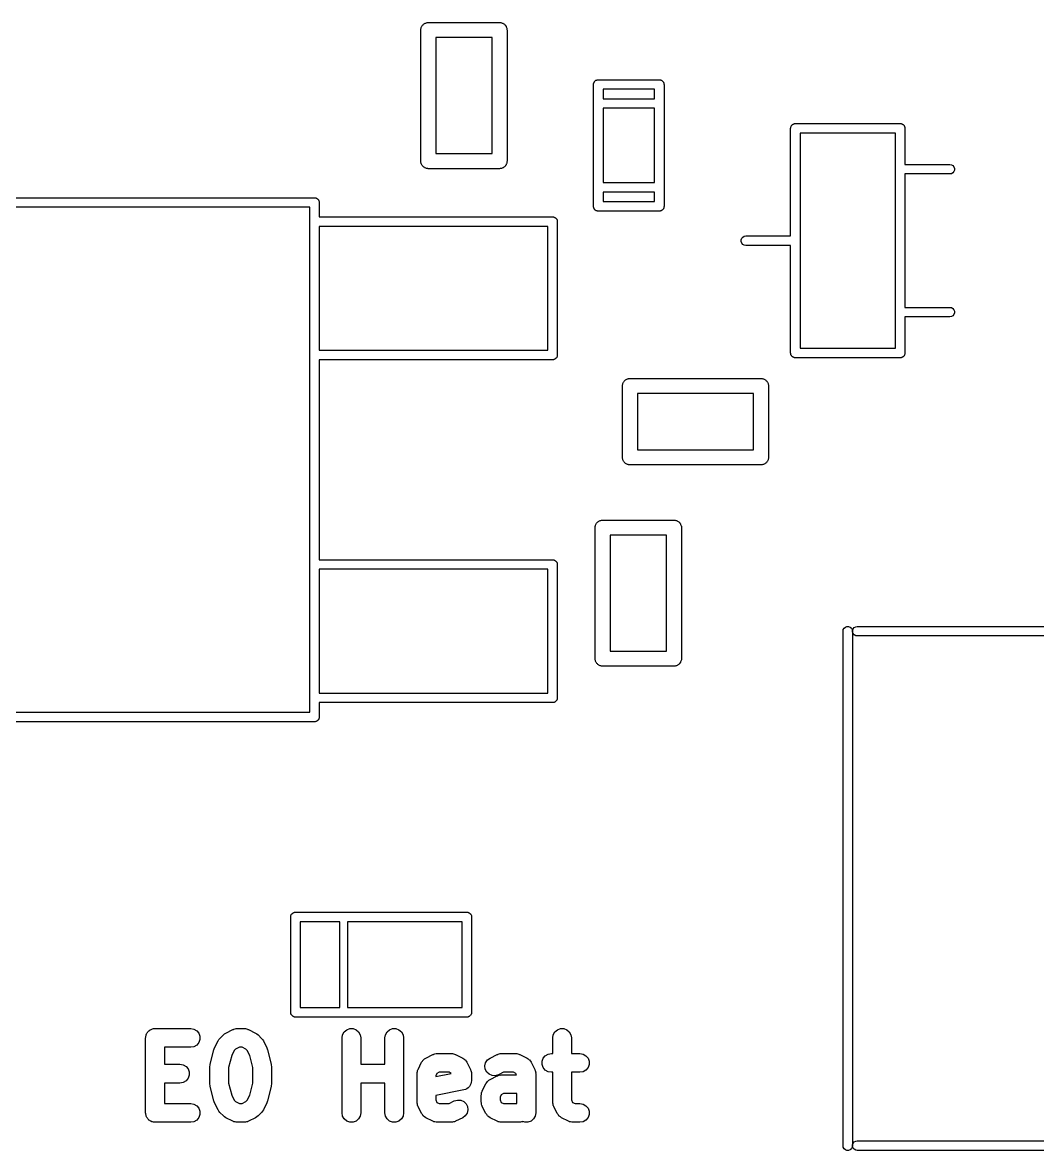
# Model space of a CAD drawing. Extents: x 10 to 287, y -200 to -10.
# Drawn here: x 94.02 to 107.56, y -140.65 to -125.62 of the extents above; entities that cross this region are included whole.
import ezdxf

# ---------------------------------------------------------------- set-up
doc = ezdxf.new("R2010")
doc.units = 0
doc.header["$MEASUREMENT"] = 0
doc.layers.add('BLACK', color=7, linetype='CONTINUOUS')

msp = doc.modelspace()

# ---------------------------------------------------------------- linework, layer by layer
at = {"layer": 'Black'}
for p, q in [((99.3347, -125.716), (99.3362, -125.708)), ((99.3362, -125.699), (99.3392, -125.691)), ((99.3362, -125.708), (99.3362, -125.699)), ((99.3392, -125.691), (99.3407, -125.682)), ((99.3407, -125.682), (99.3451, -125.674)), ((99.3451, -125.674), (99.3481, -125.666)), ((99.3481, -125.666), (99.3538, -125.659)), ((99.3538, -125.659), (99.3582, -125.652)), ((99.3582, -125.652), (99.3649, -125.646)), ((99.3649, -125.646), (99.3705, -125.639)), ((99.3705, -125.639), (99.3781, -125.635)), ((99.3781, -125.635), (99.3849, -125.629)), ((99.3849, -125.629), (99.3931, -125.626)), ((99.3931, -125.626), (99.4007, -125.622)), ((99.4007, -125.622), (99.4093, -125.62)), ((99.4093, -125.62), (99.4176, -125.617)), ((99.4176, -125.617), (99.4264, -125.617)), ((99.4264, -125.617), (99.435, -125.616)), ((99.435, -125.616), (100.385, -125.616)), ((100.385, -125.616), (100.394, -125.617)), ((100.394, -125.617), (100.402, -125.617)), ((100.402, -125.617), (100.411, -125.62)), ((100.411, -125.62), (100.419, -125.622)), ((100.419, -125.622), (100.427, -125.626)), ((100.427, -125.626), (100.435, -125.629)), ((100.435, -125.629), (100.442, -125.635)), ((100.442, -125.635), (100.449, -125.639)), ((100.449, -125.639), (100.455, -125.646)), ((100.455, -125.646), (100.462, -125.652)), ((100.462, -125.652), (100.466, -125.659)), ((100.466, -125.659), (100.472, -125.666)), ((100.472, -125.666), (100.475, -125.674)), ((100.475, -125.674), (100.479, -125.682)), ((100.479, -125.682), (100.481, -125.691)), ((100.481, -125.691), (100.484, -125.699)), ((100.484, -125.699), (100.484, -125.708)), ((100.484, -125.708), (100.485, -125.716)), ((99.3347, -127.464), (99.3347, -125.716)), ((99.5353, -125.817), (99.5353, -127.363)), ((100.285, -125.817), (99.5353, -125.817)), ((100.285, -127.363), (100.285, -125.817)), ((100.485, -125.716), (100.485, -127.464)), ((101.638, -126.441), (101.639, -126.436)), ((101.638, -128.067), (101.638, -126.441)), ((101.639, -126.43), (101.641, -126.425)), ((101.639, -126.436), (101.639, -126.43)), ((101.641, -126.425), (101.642, -126.419)), ((101.642, -126.419), (101.645, -126.415)), ((101.645, -126.415), (101.647, -126.409)), ((101.647, -126.409), (101.65, -126.405)), ((101.65, -126.405), (101.653, -126.4)), ((101.653, -126.4), (101.657, -126.397)), ((101.657, -126.397), (101.661, -126.393)), ((101.661, -126.393), (101.666, -126.39)), ((101.666, -126.39), (101.67, -126.386)), ((101.67, -126.386), (101.675, -126.384)), ((101.675, -126.384), (101.68, -126.382)), ((101.68, -126.382), (101.685, -126.381)), ((101.685, -126.381), (101.691, -126.379)), ((101.691, -126.379), (101.696, -126.379)), ((101.696, -126.379), (101.702, -126.378)), ((101.702, -126.378), (102.514, -126.378)), ((102.514, -126.378), (102.52, -126.379)), ((102.52, -126.379), (102.525, -126.379)), ((102.525, -126.379), (102.531, -126.381)), ((102.531, -126.381), (102.536, -126.382)), ((102.536, -126.382), (102.541, -126.384)), ((102.541, -126.384), (102.546, -126.386)), ((102.546, -126.386), (102.55, -126.39)), ((102.55, -126.39), (102.555, -126.393)), ((102.555, -126.393), (102.559, -126.397)), ((102.559, -126.397), (102.563, -126.4)), ((102.563, -126.4), (102.566, -126.405)), ((102.566, -126.405), (102.569, -126.409)), ((102.569, -126.409), (102.571, -126.415)), ((102.571, -126.415), (102.574, -126.419)), ((102.574, -126.419), (102.575, -126.425)), ((102.575, -126.425), (102.577, -126.43)), ((102.577, -126.43), (102.577, -126.436)), ((102.577, -126.436), (102.578, -126.441)), ((102.578, -126.441), (102.578, -128.067)), ((101.765, -126.505), (101.765, -126.632)), ((102.451, -126.505), (101.765, -126.505)), ((102.451, -126.632), (102.451, -126.505)), ((101.765, -126.632), (102.451, -126.632)), ((101.765, -126.759), (101.765, -127.749)), ((102.451, -126.759), (101.765, -126.759)), ((102.451, -127.749), (102.451, -126.759)), ((104.267, -127.025), (104.268, -127.02)), ((104.267, -128.46), (104.267, -127.025)), ((104.268, -127.014), (104.27, -127.009)), ((104.268, -127.02), (104.268, -127.014)), ((104.27, -127.009), (104.271, -127.004)), ((104.271, -127.004), (104.274, -126.999)), ((104.274, -126.999), (104.276, -126.994)), ((104.276, -126.994), (104.279, -126.989)), ((104.279, -126.989), (104.282, -126.985)), ((104.282, -126.985), (104.286, -126.981)), ((104.286, -126.981), (104.29, -126.977)), ((104.29, -126.977), (104.294, -126.974)), ((104.294, -126.974), (104.299, -126.97)), ((104.299, -126.97), (104.304, -126.969)), ((104.304, -126.969), (104.309, -126.966)), ((104.309, -126.966), (104.314, -126.965)), ((104.314, -126.965), (104.319, -126.963)), ((104.319, -126.963), (104.325, -126.963)), ((104.325, -126.963), (104.331, -126.962)), ((104.331, -126.962), (105.727, -126.962)), ((105.727, -126.962), (105.733, -126.963)), ((105.733, -126.963), (105.739, -126.963)), ((105.739, -126.963), (105.744, -126.965)), ((105.744, -126.965), (105.749, -126.966)), ((105.749, -126.966), (105.754, -126.969)), ((105.754, -126.969), (105.759, -126.97)), ((105.759, -126.97), (105.764, -126.974)), ((105.764, -126.974), (105.768, -126.977)), ((105.768, -126.977), (105.772, -126.981)), ((105.772, -126.981), (105.776, -126.985)), ((105.776, -126.985), (105.779, -126.989)), ((105.779, -126.989), (105.782, -126.994)), ((105.782, -126.994), (105.784, -126.999)), ((105.784, -126.999), (105.787, -127.004)), ((105.787, -127.004), (105.788, -127.009)), ((105.788, -127.009), (105.79, -127.014)), ((105.79, -127.014), (105.79, -127.02)), ((105.79, -127.02), (105.791, -127.025)), ((105.791, -127.025), (105.791, -127.508)), ((104.394, -127.089), (104.394, -129.959)), ((105.664, -127.089), (104.394, -127.089)), ((105.664, -129.959), (105.664, -127.089)), ((99.5353, -127.363), (100.285, -127.363)), ((99.3362, -127.472), (99.3347, -127.464)), ((99.3362, -127.481), (99.3362, -127.472)), ((99.3392, -127.489), (99.3362, -127.481)), ((99.3407, -127.498), (99.3392, -127.489)), ((99.3451, -127.506), (99.3407, -127.498)), ((99.3481, -127.514), (99.3451, -127.506)), ((100.475, -127.506), (100.472, -127.514)), ((100.479, -127.498), (100.475, -127.506)), ((100.481, -127.489), (100.479, -127.498)), ((100.484, -127.481), (100.481, -127.489)), ((100.485, -127.464), (100.484, -127.472)), ((100.484, -127.472), (100.484, -127.481)), ((105.791, -127.508), (106.388, -127.508)), ((106.388, -127.508), (106.41, -127.512)), ((106.41, -127.512), (106.429, -127.523)), ((99.3538, -127.521), (99.3481, -127.514)), ((99.3582, -127.528), (99.3538, -127.521)), ((99.3649, -127.534), (99.3582, -127.528)), ((99.3705, -127.541), (99.3649, -127.534)), ((99.3781, -127.545), (99.3705, -127.541)), ((99.3849, -127.551), (99.3781, -127.545)), ((99.3931, -127.554), (99.3849, -127.551)), ((99.4007, -127.558), (99.3931, -127.554)), ((99.4093, -127.56), (99.4007, -127.558)), ((99.4176, -127.563), (99.4093, -127.56)), ((99.4264, -127.563), (99.4176, -127.563)), ((99.435, -127.564), (99.4264, -127.563)), ((100.385, -127.564), (99.435, -127.564)), ((100.394, -127.563), (100.385, -127.564)), ((100.402, -127.563), (100.394, -127.563)), ((100.411, -127.56), (100.402, -127.563)), ((100.419, -127.558), (100.411, -127.56)), ((100.427, -127.554), (100.419, -127.558)), ((100.435, -127.551), (100.427, -127.554)), ((100.442, -127.545), (100.435, -127.551)), ((100.449, -127.541), (100.442, -127.545)), ((100.455, -127.534), (100.449, -127.541)), ((100.462, -127.528), (100.455, -127.534)), ((100.466, -127.521), (100.462, -127.528)), ((100.472, -127.514), (100.466, -127.521)), ((106.388, -127.635), (105.791, -127.635)), ((105.791, -127.635), (105.791, -129.413)), ((106.41, -127.631), (106.388, -127.635)), ((106.429, -127.62), (106.41, -127.631)), ((106.429, -127.523), (106.443, -127.54)), ((106.443, -127.603), (106.429, -127.62)), ((106.443, -127.54), (106.45, -127.56)), ((106.45, -127.583), (106.443, -127.603)), ((106.45, -127.56), (106.45, -127.583)), ((101.765, -127.749), (102.451, -127.749)), ((91.821, -127.953), (97.917, -127.953)), ((97.917, -127.953), (97.9225, -127.953)), ((97.9225, -127.953), (97.928, -127.953)), ((97.928, -127.953), (97.9332, -127.955)), ((97.9332, -127.955), (97.9387, -127.956)), ((97.9387, -127.956), (97.9435, -127.959)), ((97.9435, -127.959), (97.9487, -127.961)), ((97.9487, -127.961), (97.953, -127.965)), ((101.765, -127.876), (101.765, -128.003)), ((102.451, -127.876), (101.765, -127.876)), ((102.451, -128.003), (102.451, -127.876)), ((97.8535, -128.079), (91.821, -128.079)), ((97.8535, -134.81), (97.8535, -128.079)), ((97.953, -127.965), (97.9578, -127.967)), ((97.9578, -127.967), (97.9614, -127.972)), ((97.9614, -127.972), (97.9656, -127.975)), ((97.9656, -127.975), (97.9684, -127.98)), ((97.9684, -127.98), (97.972, -127.984)), ((97.972, -127.984), (97.9739, -127.989)), ((97.9739, -127.989), (97.9767, -127.994)), ((97.9767, -127.994), (97.9776, -128)), ((97.9776, -128), (97.9795, -128.005)), ((97.9795, -128.005), (97.9795, -128.011)), ((97.9795, -128.011), (97.9805, -128.016)), ((97.9805, -128.016), (97.9805, -128.207)), ((101.639, -128.072), (101.638, -128.067)), ((101.639, -128.078), (101.639, -128.072)), ((101.641, -128.083), (101.639, -128.078)), ((101.642, -128.089), (101.641, -128.083)), ((101.645, -128.093), (101.642, -128.089)), ((101.647, -128.099), (101.645, -128.093)), ((101.65, -128.103), (101.647, -128.099)), ((101.653, -128.108), (101.65, -128.103)), ((101.657, -128.111), (101.653, -128.108)), ((101.661, -128.115), (101.657, -128.111)), ((101.666, -128.118), (101.661, -128.115)), ((101.765, -128.003), (102.451, -128.003)), ((102.555, -128.115), (102.55, -128.118)), ((102.559, -128.111), (102.555, -128.115)), ((102.563, -128.108), (102.559, -128.111)), ((102.566, -128.103), (102.563, -128.108)), ((102.569, -128.099), (102.566, -128.103)), ((102.571, -128.093), (102.569, -128.099)), ((102.574, -128.089), (102.571, -128.093)), ((102.575, -128.083), (102.574, -128.089)), ((102.577, -128.078), (102.575, -128.083)), ((102.578, -128.067), (102.577, -128.072)), ((102.577, -128.072), (102.577, -128.078)), ((97.9805, -128.207), (101.092, -128.207)), ((101.092, -128.207), (101.097, -128.207)), ((101.097, -128.207), (101.103, -128.207)), ((101.103, -128.207), (101.108, -128.209)), ((101.108, -128.209), (101.114, -128.21)), ((101.114, -128.21), (101.119, -128.213)), ((101.119, -128.213), (101.124, -128.215)), ((101.124, -128.215), (101.128, -128.219)), ((101.128, -128.219), (101.133, -128.221)), ((101.133, -128.221), (101.136, -128.226)), ((101.136, -128.226), (101.141, -128.229)), ((101.141, -128.229), (101.143, -128.234)), ((101.143, -128.234), (101.147, -128.238)), ((101.147, -128.238), (101.149, -128.243)), ((101.149, -128.243), (101.152, -128.248)), ((101.152, -128.248), (101.153, -128.254)), ((101.153, -128.254), (101.155, -128.259)), ((101.155, -128.259), (101.155, -128.265)), ((101.155, -128.265), (101.155, -128.27)), ((101.67, -128.122), (101.666, -128.118)), ((101.675, -128.124), (101.67, -128.122)), ((101.68, -128.126), (101.675, -128.124)), ((101.685, -128.127), (101.68, -128.126)), ((101.691, -128.129), (101.685, -128.127)), ((101.696, -128.129), (101.691, -128.129)), ((101.702, -128.13), (101.696, -128.129)), ((102.514, -128.13), (101.702, -128.13)), ((102.52, -128.129), (102.514, -128.13)), ((102.525, -128.129), (102.52, -128.129)), ((102.531, -128.127), (102.525, -128.129)), ((102.536, -128.126), (102.531, -128.127)), ((102.541, -128.124), (102.536, -128.126)), ((102.546, -128.122), (102.541, -128.124)), ((102.55, -128.118), (102.546, -128.122)), ((97.9805, -128.333), (97.9805, -129.984)), ((101.028, -128.333), (97.9805, -128.333)), ((101.028, -129.984), (101.028, -128.333)), ((101.155, -128.27), (101.155, -130.048)), ((103.608, -128.513), (103.615, -128.492)), ((103.608, -128.535), (103.608, -128.513)), ((103.615, -128.556), (103.608, -128.535)), ((103.615, -128.492), (103.629, -128.475)), ((103.629, -128.573), (103.615, -128.556)), ((103.629, -128.475), (103.648, -128.464)), ((103.648, -128.464), (103.67, -128.46)), ((103.67, -128.46), (104.267, -128.46)), ((103.648, -128.584), (103.629, -128.573)), ((103.67, -128.588), (103.648, -128.584)), ((104.267, -128.588), (103.67, -128.588)), ((104.267, -130.023), (104.267, -128.588)), ((105.791, -129.413), (106.388, -129.413)), ((106.388, -129.413), (106.41, -129.417)), ((106.41, -129.417), (106.429, -129.428)), ((106.429, -129.428), (106.443, -129.445)), ((106.443, -129.445), (106.45, -129.465)), ((106.45, -129.465), (106.45, -129.488)), ((106.388, -129.54), (105.791, -129.54)), ((105.791, -129.54), (105.791, -130.023)), ((106.41, -129.536), (106.388, -129.54)), ((106.429, -129.525), (106.41, -129.536)), ((106.443, -129.508), (106.429, -129.525)), ((106.45, -129.488), (106.443, -129.508)), ((97.9805, -129.984), (101.028, -129.984)), ((101.152, -130.07), (101.149, -130.075)), ((101.153, -130.064), (101.152, -130.07)), ((101.155, -130.059), (101.153, -130.064)), ((101.155, -130.048), (101.155, -130.053)), ((101.155, -130.053), (101.155, -130.059)), ((104.268, -130.028), (104.267, -130.023)), ((104.268, -130.034), (104.268, -130.028)), ((104.27, -130.039), (104.268, -130.034)), ((104.271, -130.044), (104.27, -130.039)), ((104.274, -130.049), (104.271, -130.044)), ((104.276, -130.054), (104.274, -130.049)), ((104.279, -130.059), (104.276, -130.054)), ((104.282, -130.063), (104.279, -130.059)), ((104.286, -130.067), (104.282, -130.063)), ((104.29, -130.071), (104.286, -130.067)), ((104.394, -129.959), (105.664, -129.959)), ((105.772, -130.067), (105.768, -130.071)), ((105.776, -130.063), (105.772, -130.067)), ((105.779, -130.059), (105.776, -130.063)), ((105.782, -130.054), (105.779, -130.059)), ((105.784, -130.049), (105.782, -130.054)), ((105.787, -130.044), (105.784, -130.049)), ((105.788, -130.039), (105.787, -130.044)), ((105.79, -130.034), (105.788, -130.039)), ((105.791, -130.023), (105.79, -130.028)), ((105.79, -130.028), (105.79, -130.034)), ((101.092, -130.112), (97.9805, -130.112)), ((97.9805, -130.112), (97.9805, -132.779)), ((101.097, -130.111), (101.092, -130.112)), ((101.103, -130.111), (101.097, -130.111)), ((101.108, -130.109), (101.103, -130.111)), ((101.114, -130.108), (101.108, -130.109)), ((101.119, -130.105), (101.114, -130.108)), ((101.124, -130.103), (101.119, -130.105)), ((101.128, -130.099), (101.124, -130.103)), ((101.133, -130.097), (101.128, -130.099)), ((101.136, -130.092), (101.133, -130.097)), ((101.141, -130.089), (101.136, -130.092)), ((101.143, -130.084), (101.141, -130.089)), ((101.147, -130.08), (101.143, -130.084)), ((101.149, -130.075), (101.147, -130.08)), ((104.294, -130.074), (104.29, -130.071)), ((104.299, -130.078), (104.294, -130.074)), ((104.304, -130.079), (104.299, -130.078)), ((104.309, -130.082), (104.304, -130.079)), ((104.314, -130.083), (104.309, -130.082)), ((104.319, -130.085), (104.314, -130.083)), ((104.325, -130.085), (104.319, -130.085)), ((104.331, -130.086), (104.325, -130.085)), ((105.727, -130.086), (104.331, -130.086)), ((105.733, -130.085), (105.727, -130.086)), ((105.739, -130.085), (105.733, -130.085)), ((105.744, -130.083), (105.739, -130.085)), ((105.749, -130.082), (105.744, -130.083)), ((105.754, -130.079), (105.749, -130.082)), ((105.759, -130.078), (105.754, -130.079)), ((105.764, -130.074), (105.759, -130.078)), ((105.768, -130.071), (105.764, -130.074)), ((102.081, -130.372), (102.089, -130.368)), ((102.089, -130.368), (102.098, -130.366)), ((102.098, -130.366), (102.106, -130.363)), ((102.106, -130.363), (102.115, -130.363)), ((102.115, -130.363), (102.123, -130.362)), ((102.123, -130.362), (103.871, -130.362)), ((103.871, -130.362), (103.879, -130.363)), ((103.879, -130.363), (103.888, -130.363)), ((103.888, -130.363), (103.896, -130.366)), ((103.896, -130.366), (103.905, -130.368)), ((103.905, -130.368), (103.913, -130.372)), ((102.023, -130.462), (102.024, -130.453)), ((102.023, -131.412), (102.023, -130.462)), ((102.024, -130.445), (102.027, -130.436)), ((102.024, -130.453), (102.024, -130.445)), ((102.027, -130.436), (102.029, -130.428)), ((102.029, -130.428), (102.033, -130.42)), ((102.033, -130.42), (102.036, -130.412)), ((102.036, -130.412), (102.042, -130.405)), ((102.042, -130.405), (102.046, -130.398)), ((102.046, -130.398), (102.053, -130.392)), ((102.053, -130.392), (102.059, -130.385)), ((102.059, -130.385), (102.066, -130.381)), ((102.066, -130.381), (102.073, -130.375)), ((102.073, -130.375), (102.081, -130.372)), ((103.913, -130.372), (103.921, -130.375)), ((103.921, -130.375), (103.928, -130.381)), ((103.928, -130.381), (103.935, -130.385)), ((103.935, -130.385), (103.941, -130.392)), ((103.941, -130.392), (103.948, -130.398)), ((103.948, -130.398), (103.952, -130.405)), ((103.952, -130.405), (103.958, -130.412)), ((103.958, -130.412), (103.961, -130.42)), ((103.961, -130.42), (103.965, -130.428)), ((103.965, -130.428), (103.967, -130.436)), ((103.967, -130.436), (103.97, -130.445)), ((103.97, -130.445), (103.97, -130.453)), ((103.97, -130.453), (103.971, -130.462)), ((103.971, -130.462), (103.971, -131.412)), ((102.224, -130.562), (102.224, -131.312)), ((103.77, -130.562), (102.224, -130.562)), ((103.77, -131.312), (103.77, -130.562)), ((102.024, -131.421), (102.023, -131.412)), ((102.024, -131.429), (102.024, -131.421)), ((102.224, -131.312), (103.77, -131.312)), ((103.971, -131.412), (103.97, -131.421)), ((103.97, -131.421), (103.97, -131.429)), ((102.027, -131.438), (102.024, -131.429)), ((102.029, -131.446), (102.027, -131.438)), ((102.033, -131.454), (102.029, -131.446)), ((102.036, -131.462), (102.033, -131.454)), ((102.042, -131.469), (102.036, -131.462)), ((102.046, -131.476), (102.042, -131.469)), ((102.053, -131.482), (102.046, -131.476)), ((102.059, -131.489), (102.053, -131.482)), ((102.066, -131.493), (102.059, -131.489)), ((102.073, -131.499), (102.066, -131.493)), ((102.081, -131.502), (102.073, -131.499)), ((102.089, -131.506), (102.081, -131.502)), ((102.098, -131.508), (102.089, -131.506)), ((102.106, -131.511), (102.098, -131.508)), ((102.115, -131.511), (102.106, -131.511)), ((102.123, -131.512), (102.115, -131.511)), ((103.871, -131.512), (102.123, -131.512)), ((103.879, -131.511), (103.871, -131.512)), ((103.888, -131.511), (103.879, -131.511)), ((103.896, -131.508), (103.888, -131.511)), ((103.905, -131.506), (103.896, -131.508)), ((103.913, -131.502), (103.905, -131.506)), ((103.921, -131.499), (103.913, -131.502)), ((103.928, -131.493), (103.921, -131.499)), ((103.935, -131.489), (103.928, -131.493)), ((103.941, -131.482), (103.935, -131.489)), ((103.948, -131.476), (103.941, -131.482)), ((103.952, -131.469), (103.948, -131.476)), ((103.958, -131.462), (103.952, -131.469)), ((103.961, -131.454), (103.958, -131.462)), ((103.965, -131.446), (103.961, -131.454)), ((103.967, -131.438), (103.965, -131.446)), ((103.97, -131.429), (103.967, -131.438)), ((101.661, -132.332), (101.664, -132.324)), ((101.664, -132.324), (101.666, -132.315)), ((101.666, -132.315), (101.67, -132.307)), ((101.67, -132.307), (101.673, -132.299)), ((101.673, -132.299), (101.679, -132.292)), ((101.679, -132.292), (101.683, -132.285)), ((101.683, -132.285), (101.69, -132.279)), ((101.69, -132.279), (101.696, -132.272)), ((101.696, -132.272), (101.703, -132.268)), ((101.703, -132.268), (101.71, -132.262)), ((101.71, -132.262), (101.718, -132.259)), ((101.718, -132.259), (101.726, -132.255)), ((101.726, -132.255), (101.734, -132.253)), ((101.734, -132.253), (101.743, -132.25)), ((101.743, -132.25), (101.751, -132.25)), ((101.751, -132.25), (101.76, -132.249)), ((101.76, -132.249), (102.71, -132.249)), ((102.71, -132.249), (102.719, -132.25)), ((102.719, -132.25), (102.727, -132.25)), ((102.727, -132.25), (102.736, -132.253)), ((102.736, -132.253), (102.744, -132.255)), ((102.744, -132.255), (102.752, -132.259)), ((102.752, -132.259), (102.76, -132.262)), ((102.76, -132.262), (102.767, -132.268)), ((102.767, -132.268), (102.774, -132.272)), ((102.774, -132.272), (102.78, -132.279)), ((102.78, -132.279), (102.787, -132.285)), ((102.787, -132.285), (102.791, -132.292)), ((102.791, -132.292), (102.797, -132.299)), ((102.797, -132.299), (102.8, -132.307)), ((102.8, -132.307), (102.804, -132.315)), ((102.804, -132.315), (102.806, -132.324)), ((102.806, -132.324), (102.809, -132.332)), ((101.66, -132.349), (101.661, -132.341)), ((101.66, -134.097), (101.66, -132.349)), ((101.661, -132.341), (101.661, -132.332)), ((101.86, -132.45), (101.86, -133.996)), ((102.61, -132.45), (101.86, -132.45)), ((102.61, -133.996), (102.61, -132.45)), ((102.809, -132.332), (102.809, -132.341)), ((102.809, -132.341), (102.81, -132.349)), ((102.81, -132.349), (102.81, -134.097)), ((97.9805, -132.779), (101.092, -132.779)), ((97.9805, -132.905), (97.9805, -134.556)), ((101.028, -132.905), (97.9805, -132.905)), ((101.028, -134.556), (101.028, -132.905)), ((101.092, -132.779), (101.097, -132.779)), ((101.097, -132.779), (101.103, -132.779)), ((101.103, -132.779), (101.108, -132.781)), ((101.108, -132.781), (101.114, -132.782)), ((101.114, -132.782), (101.119, -132.785)), ((101.119, -132.785), (101.124, -132.787)), ((101.124, -132.787), (101.128, -132.791)), ((101.128, -132.791), (101.133, -132.793)), ((101.133, -132.793), (101.136, -132.798)), ((101.136, -132.798), (101.141, -132.801)), ((101.141, -132.801), (101.143, -132.806)), ((101.143, -132.806), (101.147, -132.81)), ((101.147, -132.81), (101.149, -132.815)), ((101.149, -132.815), (101.152, -132.82)), ((101.152, -132.82), (101.153, -132.826)), ((101.153, -132.826), (101.155, -132.831)), ((101.155, -132.831), (101.155, -132.837)), ((101.155, -132.837), (101.155, -132.842)), ((101.155, -132.842), (101.155, -134.62)), ((104.98, -133.69), (104.997, -133.676)), ((104.997, -133.676), (105.018, -133.668)), ((105.018, -133.668), (105.04, -133.668)), ((105.04, -133.668), (105.061, -133.676)), ((105.061, -133.676), (105.078, -133.69)), ((105.115, -133.682), (105.134, -133.671)), ((105.134, -133.671), (105.156, -133.667)), ((105.156, -133.667), (106.934, -133.667)), ((106.934, -133.667), (113.03, -133.667)), ((104.965, -133.731), (104.969, -133.709)), ((104.965, -140.589), (104.965, -133.731)), ((104.969, -133.709), (104.98, -133.69)), ((105.078, -133.69), (105.089, -133.709)), ((105.089, -133.709), (105.093, -133.731)), ((105.093, -133.72), (105.101, -133.699)), ((105.093, -133.742), (105.093, -133.72)), ((105.093, -133.731), (105.093, -140.589)), ((105.101, -133.763), (105.093, -133.742)), ((105.101, -133.699), (105.115, -133.682)), ((105.115, -133.78), (105.101, -133.763)), ((105.134, -133.791), (105.115, -133.78)), ((105.156, -133.794), (105.134, -133.791)), ((106.934, -133.794), (105.156, -133.794)), ((112.966, -133.794), (106.934, -133.794)), ((101.661, -134.105), (101.66, -134.097)), ((101.661, -134.114), (101.661, -134.105)), ((101.664, -134.122), (101.661, -134.114)), ((101.666, -134.131), (101.664, -134.122)), ((101.86, -133.996), (102.61, -133.996)), ((102.806, -134.122), (102.804, -134.131)), ((102.809, -134.114), (102.806, -134.122)), ((102.81, -134.097), (102.809, -134.105)), ((102.809, -134.105), (102.809, -134.114)), ((101.67, -134.139), (101.666, -134.131)), ((101.673, -134.147), (101.67, -134.139)), ((101.679, -134.154), (101.673, -134.147)), ((101.683, -134.161), (101.679, -134.154)), ((101.69, -134.167), (101.683, -134.161)), ((101.696, -134.174), (101.69, -134.167)), ((101.703, -134.178), (101.696, -134.174)), ((101.71, -134.184), (101.703, -134.178)), ((101.718, -134.187), (101.71, -134.184)), ((101.726, -134.191), (101.718, -134.187)), ((101.734, -134.193), (101.726, -134.191)), ((101.743, -134.196), (101.734, -134.193)), ((101.751, -134.196), (101.743, -134.196)), ((101.76, -134.197), (101.751, -134.196)), ((102.71, -134.197), (101.76, -134.197)), ((102.719, -134.196), (102.71, -134.197)), ((102.727, -134.196), (102.719, -134.196)), ((102.736, -134.193), (102.727, -134.196)), ((102.744, -134.191), (102.736, -134.193)), ((102.752, -134.187), (102.744, -134.191)), ((102.76, -134.184), (102.752, -134.187)), ((102.767, -134.178), (102.76, -134.184)), ((102.774, -134.174), (102.767, -134.178)), ((102.78, -134.167), (102.774, -134.174)), ((102.787, -134.161), (102.78, -134.167)), ((102.791, -134.154), (102.787, -134.161)), ((102.797, -134.147), (102.791, -134.154)), ((102.8, -134.139), (102.797, -134.147)), ((102.804, -134.131), (102.8, -134.139)), ((97.9805, -134.556), (101.028, -134.556)), ((101.092, -134.683), (97.9805, -134.683)), ((97.9805, -134.683), (97.9805, -134.874)), ((101.097, -134.683), (101.092, -134.683)), ((101.103, -134.683), (101.097, -134.683)), ((101.108, -134.681), (101.103, -134.683)), ((101.114, -134.68), (101.108, -134.681)), ((101.119, -134.677), (101.114, -134.68)), ((101.124, -134.675), (101.119, -134.677)), ((101.128, -134.671), (101.124, -134.675)), ((101.133, -134.669), (101.128, -134.671)), ((101.136, -134.664), (101.133, -134.669)), ((101.141, -134.661), (101.136, -134.664)), ((101.143, -134.656), (101.141, -134.661)), ((101.147, -134.652), (101.143, -134.656)), ((101.149, -134.647), (101.147, -134.652)), ((101.152, -134.642), (101.149, -134.647)), ((101.153, -134.636), (101.152, -134.642)), ((101.155, -134.631), (101.153, -134.636)), ((101.155, -134.62), (101.155, -134.625)), ((101.155, -134.625), (101.155, -134.631)), ((90.043, -134.81), (97.8535, -134.81)), ((97.9805, -134.874), (97.9795, -134.879)), ((97.9795, -134.879), (97.9795, -134.885)), ((97.917, -134.938), (90.043, -134.938)), ((97.9225, -134.937), (97.917, -134.938)), ((97.928, -134.937), (97.9225, -134.937)), ((97.9332, -134.935), (97.928, -134.937)), ((97.9387, -134.934), (97.9332, -134.935)), ((97.9435, -134.931), (97.9387, -134.934)), ((97.9487, -134.929), (97.9435, -134.931)), ((97.953, -134.925), (97.9487, -134.929)), ((97.9578, -134.923), (97.953, -134.925)), ((97.9614, -134.918), (97.9578, -134.923)), ((97.9656, -134.915), (97.9614, -134.918)), ((97.9684, -134.91), (97.9656, -134.915)), ((97.972, -134.906), (97.9684, -134.91)), ((97.9739, -134.901), (97.972, -134.906)), ((97.9767, -134.896), (97.9739, -134.901)), ((97.9776, -134.89), (97.9767, -134.896)), ((97.9795, -134.885), (97.9776, -134.89)), ((97.5995, -137.541), (97.6005, -137.536)), ((97.5995, -138.811), (97.5995, -137.541)), ((97.6005, -137.53), (97.6024, -137.525)), ((97.6005, -137.536), (97.6005, -137.53)), ((97.6024, -137.525), (97.6033, -137.519)), ((97.6033, -137.519), (97.6061, -137.514)), ((97.6061, -137.514), (97.608, -137.509)), ((97.608, -137.509), (97.6116, -137.505)), ((97.6116, -137.505), (97.6144, -137.5)), ((97.6144, -137.5), (97.6186, -137.497)), ((97.6186, -137.497), (97.6222, -137.492)), ((97.6222, -137.492), (97.627, -137.49)), ((97.627, -137.49), (97.6312, -137.486)), ((97.6312, -137.486), (97.6365, -137.484)), ((97.6365, -137.484), (97.6413, -137.481)), ((97.6413, -137.481), (97.6468, -137.48)), ((97.6468, -137.48), (97.652, -137.478)), ((97.652, -137.478), (97.6575, -137.478)), ((97.6575, -137.478), (97.663, -137.477)), ((97.663, -137.477), (99.949, -137.477)), ((99.949, -137.477), (99.9545, -137.478)), ((99.9545, -137.478), (99.96, -137.478)), ((99.96, -137.478), (99.9652, -137.48)), ((99.9652, -137.48), (99.9707, -137.481)), ((99.9707, -137.481), (99.9755, -137.484)), ((99.9755, -137.484), (99.9808, -137.486)), ((99.9808, -137.486), (99.985, -137.49)), ((99.985, -137.49), (99.9898, -137.492)), ((99.9898, -137.492), (99.9934, -137.497)), ((99.9934, -137.497), (99.9976, -137.5)), ((99.9976, -137.5), (100, -137.505)), ((100, -137.505), (100.004, -137.509)), ((100.004, -137.509), (100.006, -137.514)), ((100.006, -137.514), (100.009, -137.519)), ((100.009, -137.519), (100.01, -137.525)), ((100.01, -137.525), (100.012, -137.53)), ((100.012, -137.53), (100.012, -137.536)), ((100.012, -137.536), (100.012, -137.541)), ((100.012, -137.541), (100.012, -138.811)), ((97.7265, -137.605), (97.7265, -138.748)), ((98.2561, -137.605), (97.7265, -137.605)), ((98.2561, -138.748), (98.2561, -137.605)), ((98.3551, -137.605), (98.3551, -138.748)), ((99.8855, -137.605), (98.3551, -137.605)), ((99.8855, -138.748), (99.8855, -137.605)), ((97.7265, -138.748), (98.2561, -138.748)), ((98.3551, -138.748), (99.8855, -138.748)), ((97.6005, -138.816), (97.5995, -138.811)), ((97.6005, -138.822), (97.6005, -138.816)), ((97.6024, -138.827), (97.6005, -138.822)), ((97.6033, -138.833), (97.6024, -138.827)), ((97.6061, -138.838), (97.6033, -138.833)), ((97.608, -138.843), (97.6061, -138.838)), ((97.6116, -138.847), (97.608, -138.843)), ((97.6144, -138.852), (97.6116, -138.847)), ((97.6186, -138.855), (97.6144, -138.852)), ((97.6222, -138.86), (97.6186, -138.855)), ((97.627, -138.862), (97.6222, -138.86)), ((97.6312, -138.866), (97.627, -138.862)), ((97.6365, -138.868), (97.6312, -138.866)), ((97.6413, -138.871), (97.6365, -138.868)), ((97.6468, -138.872), (97.6413, -138.871)), ((97.652, -138.874), (97.6468, -138.872)), ((97.6575, -138.874), (97.652, -138.874)), ((97.663, -138.874), (97.6575, -138.874)), ((99.949, -138.874), (97.663, -138.874)), ((99.9545, -138.874), (99.949, -138.874)), ((99.96, -138.874), (99.9545, -138.874)), ((99.9652, -138.872), (99.96, -138.874)), ((99.9707, -138.871), (99.9652, -138.872)), ((99.9755, -138.868), (99.9707, -138.871)), ((99.9808, -138.866), (99.9755, -138.868)), ((99.985, -138.862), (99.9808, -138.866)), ((99.9898, -138.86), (99.985, -138.862)), ((99.9934, -138.855), (99.9898, -138.86)), ((99.9976, -138.852), (99.9934, -138.855)), ((100, -138.847), (99.9976, -138.852)), ((100.004, -138.843), (100, -138.847)), ((100.006, -138.838), (100.004, -138.843)), ((100.009, -138.833), (100.006, -138.838)), ((100.01, -138.827), (100.009, -138.833)), ((100.012, -138.822), (100.01, -138.827)), ((100.012, -138.811), (100.012, -138.816)), ((100.012, -138.816), (100.012, -138.822)), ((95.6781, -139.1), (95.6818, -139.09)), ((95.6818, -139.09), (95.6889, -139.082)), ((95.6889, -139.082), (95.6943, -139.072)), ((95.6943, -139.072), (95.7027, -139.065)), ((95.7027, -139.065), (95.7097, -139.057)), ((95.7097, -139.057), (95.7192, -139.051)), ((95.7192, -139.051), (95.7276, -139.044)), ((95.7276, -139.044), (95.7379, -139.04)), ((95.7379, -139.04), (95.7473, -139.035)), ((95.7473, -139.035), (95.7581, -139.033)), ((95.7581, -139.033), (95.7684, -139.029)), ((95.7684, -139.029), (95.7793, -139.029)), ((95.7793, -139.029), (95.7901, -139.027)), ((95.7901, -139.027), (96.2663, -139.027)), ((96.2663, -139.027), (96.309, -139.035)), ((96.309, -139.035), (96.3466, -139.057)), ((96.3466, -139.057), (96.3745, -139.09)), ((96.3745, -139.09), (96.3894, -139.131)), ((96.7181, -139.1), (96.7342, -139.088)), ((96.7342, -139.088), (96.8294, -139.041)), ((96.8294, -139.041), (96.8363, -139.039)), ((96.8363, -139.039), (96.8426, -139.035)), ((96.8426, -139.035), (96.857, -139.032)), ((96.857, -139.032), (96.871, -139.028)), ((96.871, -139.028), (96.8782, -139.029)), ((96.8782, -139.029), (96.8853, -139.027)), ((96.8853, -139.027), (96.9806, -139.027)), ((96.9806, -139.027), (96.9877, -139.029)), ((96.9877, -139.029), (96.9949, -139.028)), ((96.9949, -139.028), (97.0089, -139.032)), ((97.0089, -139.032), (97.0233, -139.035)), ((97.0233, -139.035), (97.0296, -139.039)), ((97.0296, -139.039), (97.0365, -139.041)), ((97.0365, -139.041), (97.1317, -139.088)), ((97.1317, -139.088), (97.1478, -139.1)), ((98.2917, -139.11), (98.3134, -139.072)), ((98.3134, -139.072), (98.3466, -139.044)), ((98.3466, -139.044), (98.3874, -139.029)), ((98.3874, -139.029), (98.4308, -139.029)), ((98.4308, -139.029), (98.4716, -139.044)), ((98.4716, -139.044), (98.5049, -139.072)), ((98.5049, -139.072), (98.5266, -139.11)), ((98.8631, -139.11), (98.8848, -139.072)), ((98.8848, -139.072), (98.9181, -139.044)), ((98.9181, -139.044), (98.9589, -139.029)), ((98.9589, -139.029), (99.0023, -139.029)), ((99.0023, -139.029), (99.0431, -139.044)), ((99.0431, -139.044), (99.0763, -139.072)), ((99.0763, -139.072), (99.098, -139.11)), ((101.101, -139.11), (101.123, -139.072)), ((101.123, -139.072), (101.156, -139.044)), ((101.156, -139.044), (101.197, -139.029)), ((101.197, -139.029), (101.24, -139.029)), ((101.24, -139.029), (101.281, -139.044)), ((101.281, -139.044), (101.314, -139.072)), ((101.314, -139.072), (101.336, -139.11)), ((95.6651, -139.152), (95.667, -139.142)), ((95.6651, -140.152), (95.6651, -139.152)), ((95.667, -139.131), (95.6707, -139.12)), ((95.667, -139.142), (95.667, -139.131)), ((95.6707, -139.12), (95.6726, -139.11)), ((95.6726, -139.11), (95.6781, -139.1)), ((96.3745, -139.215), (96.3466, -139.248)), ((96.3894, -139.174), (96.3745, -139.215)), ((96.3894, -139.131), (96.3894, -139.174)), ((96.5831, -139.287), (96.6307, -139.192)), ((96.6307, -139.192), (96.6426, -139.176)), ((96.6426, -139.176), (96.6541, -139.159)), ((96.6541, -139.159), (96.7017, -139.112)), ((96.7017, -139.112), (96.7181, -139.1)), ((97.1478, -139.1), (97.1642, -139.112)), ((97.1642, -139.112), (97.2118, -139.159)), ((97.2118, -139.159), (97.2233, -139.176)), ((97.2233, -139.176), (97.2352, -139.192)), ((97.2352, -139.192), (97.2829, -139.287)), ((98.2841, -139.152), (98.2917, -139.11)), ((98.2841, -140.152), (98.2841, -139.152)), ((98.5266, -139.11), (98.5341, -139.152)), ((98.5341, -139.152), (98.5341, -139.504)), ((98.8556, -139.152), (98.8631, -139.11)), ((98.8556, -139.504), (98.8556, -139.152)), ((99.098, -139.11), (99.1056, -139.152)), ((99.1056, -139.152), (99.1056, -140.152)), ((101.094, -139.152), (101.101, -139.11)), ((101.094, -139.361), (101.094, -139.152)), ((101.336, -139.11), (101.344, -139.152)), ((101.344, -139.152), (101.344, -139.361)), ((96.2663, -139.277), (95.9151, -139.277)), ((95.9151, -139.277), (95.9151, -139.504)), ((96.309, -139.27), (96.2663, -139.277)), ((96.3466, -139.248), (96.309, -139.27)), ((96.526, -139.503), (96.5736, -139.313)), ((96.5736, -139.313), (96.5792, -139.3)), ((96.5792, -139.3), (96.5831, -139.287)), ((96.8128, -139.386), (96.7722, -139.549)), ((96.8452, -139.322), (96.8128, -139.386)), ((96.8641, -139.303), (96.8452, -139.322)), ((96.9148, -139.277), (96.8641, -139.303)), ((96.9511, -139.277), (96.9148, -139.277)), ((97.0018, -139.303), (96.9511, -139.277)), ((97.0207, -139.322), (97.0018, -139.303)), ((97.0531, -139.386), (97.0207, -139.322)), ((97.0937, -139.549), (97.0531, -139.386)), ((97.2829, -139.287), (97.2867, -139.3)), ((97.2867, -139.3), (97.2923, -139.313)), ((97.2923, -139.313), (97.3399, -139.503)), ((99.4009, -139.422), (99.4961, -139.374)), ((99.4961, -139.374), (99.503, -139.372)), ((99.503, -139.372), (99.5092, -139.368)), ((99.5092, -139.368), (99.5237, -139.366)), ((99.5237, -139.366), (99.5377, -139.362)), ((99.5377, -139.362), (99.5449, -139.362)), ((99.5449, -139.362), (99.552, -139.361)), ((99.552, -139.361), (99.7425, -139.361)), ((99.7425, -139.361), (99.7496, -139.362)), ((99.7496, -139.362), (99.7568, -139.362)), ((99.7568, -139.362), (99.7708, -139.366)), ((99.7708, -139.366), (99.7852, -139.368)), ((99.7852, -139.368), (99.7915, -139.372)), ((99.7915, -139.372), (99.7984, -139.374)), ((99.7984, -139.374), (99.8936, -139.422)), ((100.258, -139.422), (100.353, -139.374)), ((100.353, -139.374), (100.36, -139.372)), ((100.36, -139.372), (100.366, -139.368)), ((100.366, -139.368), (100.381, -139.366)), ((100.381, -139.366), (100.395, -139.362)), ((100.395, -139.362), (100.402, -139.362)), ((100.402, -139.362), (100.409, -139.361)), ((100.409, -139.361), (100.6, -139.361)), ((100.6, -139.361), (100.607, -139.362)), ((100.607, -139.362), (100.614, -139.362)), ((100.614, -139.362), (100.628, -139.366)), ((100.628, -139.366), (100.642, -139.368)), ((100.642, -139.368), (100.649, -139.372)), ((100.649, -139.372), (100.656, -139.374)), ((100.656, -139.374), (100.751, -139.422)), ((100.968, -139.423), (100.995, -139.39)), ((100.995, -139.39), (101.033, -139.368)), ((101.033, -139.368), (101.076, -139.361)), ((101.076, -139.361), (101.094, -139.361)), ((101.344, -139.361), (101.457, -139.361)), ((101.457, -139.361), (101.5, -139.368)), ((101.5, -139.368), (101.537, -139.39)), ((101.537, -139.39), (101.565, -139.423)), ((95.9151, -139.504), (96.1234, -139.504)), ((96.1234, -139.504), (96.1662, -139.511)), ((96.1662, -139.511), (96.2038, -139.533)), ((96.2038, -139.533), (96.2317, -139.566)), ((96.5222, -139.533), (96.5249, -139.518)), ((96.5222, -139.771), (96.5222, -139.533)), ((96.5249, -139.518), (96.526, -139.503)), ((97.3399, -139.503), (97.341, -139.518)), ((97.341, -139.518), (97.3437, -139.533)), ((97.3437, -139.533), (97.3437, -139.771)), ((98.5341, -139.504), (98.8556, -139.504)), ((99.2973, -139.573), (99.345, -139.477)), ((99.345, -139.477), (99.3559, -139.463)), ((99.3559, -139.463), (99.366, -139.447)), ((99.366, -139.447), (99.3688, -139.445)), ((99.3688, -139.445), (99.3708, -139.443)), ((99.3708, -139.443), (99.3861, -139.432)), ((99.3861, -139.432), (99.4009, -139.422)), ((99.8936, -139.422), (99.9084, -139.432)), ((99.9084, -139.432), (99.9237, -139.443)), ((99.9237, -139.443), (99.9257, -139.445)), ((99.9257, -139.445), (99.9285, -139.447)), ((99.9285, -139.447), (99.9386, -139.463)), ((99.9386, -139.463), (99.9495, -139.477)), ((99.9495, -139.477), (99.9971, -139.573)), ((100.189, -139.526), (100.199, -139.484)), ((100.194, -139.569), (100.189, -139.526)), ((100.199, -139.484), (100.223, -139.447)), ((100.223, -139.447), (100.258, -139.422)), ((100.751, -139.422), (100.765, -139.432)), ((100.765, -139.432), (100.781, -139.443)), ((100.781, -139.443), (100.783, -139.445)), ((100.783, -139.445), (100.786, -139.447)), ((100.786, -139.447), (100.796, -139.463)), ((100.796, -139.463), (100.807, -139.477)), ((100.807, -139.477), (100.854, -139.573)), ((100.953, -139.464), (100.968, -139.423)), ((100.953, -139.507), (100.953, -139.464)), ((100.968, -139.548), (100.953, -139.507)), ((101.565, -139.423), (101.58, -139.464)), ((101.58, -139.507), (101.565, -139.548)), ((101.58, -139.464), (101.58, -139.507)), ((96.2317, -139.691), (96.2038, -139.724)), ((96.2317, -139.566), (96.2465, -139.607)), ((96.2465, -139.65), (96.2317, -139.691)), ((96.2465, -139.607), (96.2465, -139.65)), ((96.7722, -139.549), (96.7722, -139.756)), ((97.0937, -139.756), (97.0937, -139.549)), ((99.2841, -139.629), (99.2854, -139.621)), ((99.2841, -140.01), (99.2841, -139.629)), ((99.285, -139.614), (99.2891, -139.6)), ((99.2854, -139.621), (99.285, -139.614)), ((99.2891, -139.6), (99.2917, -139.586)), ((99.2917, -139.586), (99.2953, -139.58)), ((99.2953, -139.58), (99.2973, -139.573)), ((99.5341, -139.667), (99.7417, -139.625)), ((99.5499, -139.627), (99.5341, -139.658)), ((99.5341, -139.658), (99.5341, -139.667)), ((99.5815, -139.611), (99.5499, -139.627)), ((99.713, -139.611), (99.5815, -139.611)), ((99.7417, -139.625), (99.713, -139.611)), ((99.9971, -139.573), (99.9992, -139.58)), ((99.9992, -139.58), (100.003, -139.586)), ((100.003, -139.586), (100.005, -139.6)), ((100.005, -139.6), (100.01, -139.614)), ((100.01, -139.614), (100.009, -139.621)), ((100.009, -139.621), (100.01, -139.629)), ((100.01, -139.629), (100.01, -139.724)), ((100.214, -139.608), (100.194, -139.569)), ((100.245, -139.638), (100.214, -139.608)), ((100.285, -139.655), (100.245, -139.638)), ((100.258, -139.707), (100.353, -139.66)), ((100.328, -139.658), (100.285, -139.655)), ((100.37, -139.645), (100.328, -139.658)), ((100.353, -139.66), (100.36, -139.658)), ((100.36, -139.658), (100.366, -139.654)), ((100.366, -139.654), (100.381, -139.651)), ((100.439, -139.611), (100.37, -139.645)), ((100.381, -139.651), (100.395, -139.647)), ((100.395, -139.647), (100.402, -139.648)), ((100.402, -139.648), (100.409, -139.646)), ((100.409, -139.646), (100.612, -139.646)), ((100.57, -139.611), (100.439, -139.611)), ((100.602, -139.627), (100.57, -139.611)), ((100.612, -139.646), (100.602, -139.627)), ((100.854, -139.573), (100.856, -139.58)), ((100.856, -139.58), (100.86, -139.586)), ((100.86, -139.586), (100.862, -139.6)), ((100.862, -139.6), (100.867, -139.614)), ((100.867, -139.614), (100.866, -139.621)), ((100.866, -139.621), (100.867, -139.629)), ((100.867, -139.629), (100.867, -140.152)), ((100.995, -139.581), (100.968, -139.548)), ((101.033, -139.603), (100.995, -139.581)), ((101.076, -139.611), (101.033, -139.603)), ((101.094, -139.611), (101.076, -139.611)), ((101.094, -140.01), (101.094, -139.611)), ((101.457, -139.611), (101.344, -139.611)), ((101.344, -139.611), (101.344, -139.98)), ((101.5, -139.603), (101.457, -139.611)), ((101.537, -139.581), (101.5, -139.603)), ((101.565, -139.548), (101.537, -139.581)), ((96.1234, -139.754), (95.9151, -139.754)), ((95.9151, -139.754), (95.9151, -140.027)), ((96.1662, -139.746), (96.1234, -139.754)), ((96.2038, -139.724), (96.1662, -139.746)), ((96.5249, -139.786), (96.5222, -139.771)), ((96.526, -139.802), (96.5249, -139.786)), ((96.5736, -139.992), (96.526, -139.802)), ((96.7722, -139.756), (96.8128, -139.918)), ((97.0531, -139.918), (97.0937, -139.756)), ((97.3399, -139.802), (97.2923, -139.992)), ((97.341, -139.786), (97.3399, -139.802)), ((97.3437, -139.771), (97.341, -139.786)), ((98.8556, -139.754), (98.5341, -139.754)), ((98.5341, -139.754), (98.5341, -140.152)), ((98.8556, -140.152), (98.8556, -139.754)), ((99.9288, -139.839), (99.9098, -139.846)), ((99.9478, -139.832), (99.9288, -139.839)), ((99.9489, -139.831), (99.9478, -139.832)), ((99.9503, -139.831), (99.9489, -139.831)), ((99.9656, -139.817), (99.9503, -139.831)), ((99.9811, -139.804), (99.9656, -139.817)), ((99.9818, -139.803), (99.9811, -139.804)), ((99.9829, -139.802), (99.9818, -139.803)), ((99.9926, -139.784), (99.9829, -139.802)), ((100.003, -139.767), (99.9926, -139.784)), ((100.004, -139.764), (100.003, -139.765)), ((100.003, -139.765), (100.003, -139.767)), ((100.007, -139.744), (100.004, -139.764)), ((100.01, -139.724), (100.007, -139.744)), ((100.154, -139.858), (100.202, -139.763)), ((100.202, -139.763), (100.213, -139.748)), ((100.213, -139.748), (100.223, -139.733)), ((100.223, -139.733), (100.226, -139.731)), ((100.226, -139.731), (100.228, -139.728)), ((100.228, -139.728), (100.243, -139.718)), ((100.243, -139.718), (100.258, -139.707)), ((96.5792, -140.005), (96.5736, -139.992)), ((96.8128, -139.918), (96.8452, -139.983)), ((96.8452, -139.983), (96.8641, -140.002)), ((97.0018, -140.002), (97.0207, -139.983)), ((97.0207, -139.983), (97.0531, -139.918)), ((97.2923, -139.992), (97.2867, -140.005)), ((99.9098, -139.846), (99.5341, -139.922)), ((99.5341, -139.922), (99.5341, -139.98)), ((99.5341, -139.98), (99.5499, -140.012)), ((99.713, -140.027), (99.7818, -139.993)), ((99.7818, -139.993), (99.8234, -139.981)), ((99.8234, -139.981), (99.8668, -139.983)), ((99.8668, -139.983), (99.9066, -140)), ((100.141, -139.914), (100.143, -139.907)), ((100.141, -140.01), (100.141, -139.914)), ((100.142, -139.9), (100.146, -139.886)), ((100.143, -139.907), (100.142, -139.9)), ((100.146, -139.886), (100.149, -139.872)), ((100.149, -139.872), (100.152, -139.865)), ((100.152, -139.865), (100.154, -139.858)), ((100.407, -139.912), (100.391, -139.944)), ((100.391, -139.944), (100.391, -139.98)), ((100.391, -139.98), (100.407, -140.012)), ((100.439, -139.896), (100.407, -139.912)), ((100.617, -139.896), (100.439, -139.896)), ((100.617, -140.027), (100.617, -139.896)), ((101.344, -139.98), (101.359, -140.012)), ((95.9151, -140.027), (96.2663, -140.027)), ((96.2663, -140.027), (96.309, -140.035)), ((96.309, -140.035), (96.3466, -140.057)), ((96.3466, -140.057), (96.3745, -140.09)), ((96.3745, -140.09), (96.3894, -140.131)), ((96.3894, -140.131), (96.3894, -140.174)), ((96.5831, -140.018), (96.5792, -140.005)), ((96.6307, -140.113), (96.5831, -140.018)), ((96.6426, -140.129), (96.6307, -140.113)), ((96.6541, -140.146), (96.6426, -140.129)), ((96.8641, -140.002), (96.9148, -140.027)), ((96.9148, -140.027), (96.9511, -140.027)), ((96.9511, -140.027), (97.0018, -140.002)), ((97.2233, -140.129), (97.2118, -140.146)), ((97.2352, -140.113), (97.2233, -140.129)), ((97.2829, -140.018), (97.2352, -140.113)), ((97.2867, -140.005), (97.2829, -140.018)), ((99.2854, -140.017), (99.2841, -140.01)), ((99.285, -140.024), (99.2854, -140.017)), ((99.2891, -140.038), (99.285, -140.024)), ((99.2917, -140.052), (99.2891, -140.038)), ((99.2953, -140.059), (99.2917, -140.052)), ((99.2973, -140.065), (99.2953, -140.059)), ((99.345, -140.161), (99.2973, -140.065)), ((99.5499, -140.012), (99.5815, -140.027)), ((99.5815, -140.027), (99.713, -140.027)), ((99.9066, -140), (99.9381, -140.03)), ((99.9381, -140.03), (99.9575, -140.069)), ((99.9625, -140.112), (99.9524, -140.154)), ((99.9575, -140.069), (99.9625, -140.112)), ((100.143, -140.017), (100.141, -140.01)), ((100.142, -140.024), (100.143, -140.017)), ((100.146, -140.038), (100.142, -140.024)), ((100.149, -140.052), (100.146, -140.038)), ((100.152, -140.059), (100.149, -140.052)), ((100.154, -140.065), (100.152, -140.059)), ((100.202, -140.161), (100.154, -140.065)), ((100.407, -140.012), (100.439, -140.027)), ((100.439, -140.027), (100.617, -140.027)), ((101.095, -140.017), (101.094, -140.01)), ((101.094, -140.024), (101.095, -140.017)), ((101.099, -140.038), (101.094, -140.024)), ((101.101, -140.052), (101.099, -140.038)), ((101.105, -140.059), (101.101, -140.052)), ((101.107, -140.065), (101.105, -140.059)), ((101.154, -140.161), (101.107, -140.065)), ((101.359, -140.012), (101.391, -140.027)), ((101.391, -140.027), (101.457, -140.027)), ((101.457, -140.027), (101.5, -140.035)), ((101.5, -140.035), (101.537, -140.057)), ((101.537, -140.057), (101.565, -140.09)), ((101.565, -140.09), (101.58, -140.131)), ((101.58, -140.131), (101.58, -140.174)), ((95.667, -140.163), (95.6651, -140.152)), ((95.667, -140.174), (95.667, -140.163)), ((95.6707, -140.184), (95.667, -140.174)), ((95.6726, -140.195), (95.6707, -140.184)), ((95.6781, -140.205), (95.6726, -140.195)), ((95.6818, -140.215), (95.6781, -140.205)), ((95.6889, -140.223), (95.6818, -140.215)), ((95.6943, -140.233), (95.6889, -140.223)), ((95.7027, -140.24), (95.6943, -140.233)), ((95.7097, -140.248), (95.7027, -140.24)), ((95.7192, -140.254), (95.7097, -140.248)), ((95.7276, -140.261), (95.7192, -140.254)), ((95.7379, -140.264), (95.7276, -140.261)), ((95.7473, -140.27), (95.7379, -140.264)), ((95.7581, -140.272), (95.7473, -140.27)), ((95.7684, -140.275), (95.7581, -140.272)), ((95.7793, -140.275), (95.7684, -140.275)), ((95.7901, -140.277), (95.7793, -140.275)), ((96.2663, -140.277), (95.7901, -140.277)), ((96.309, -140.27), (96.2663, -140.277)), ((96.3466, -140.248), (96.309, -140.27)), ((96.3745, -140.215), (96.3466, -140.248)), ((96.3894, -140.174), (96.3745, -140.215)), ((96.7017, -140.193), (96.6541, -140.146)), ((96.7181, -140.205), (96.7017, -140.193)), ((96.7342, -140.217), (96.7181, -140.205)), ((96.8294, -140.264), (96.7342, -140.217)), ((96.8363, -140.266), (96.8294, -140.264)), ((96.8426, -140.27), (96.8363, -140.266)), ((96.857, -140.272), (96.8426, -140.27)), ((96.871, -140.277), (96.857, -140.272)), ((96.8782, -140.276), (96.871, -140.277)), ((96.8853, -140.277), (96.8782, -140.276)), ((96.9806, -140.277), (96.8853, -140.277)), ((96.9877, -140.276), (96.9806, -140.277)), ((96.9949, -140.277), (96.9877, -140.276)), ((97.0089, -140.272), (96.9949, -140.277)), ((97.0233, -140.27), (97.0089, -140.272)), ((97.0296, -140.266), (97.0233, -140.27)), ((97.0365, -140.264), (97.0296, -140.266)), ((97.1317, -140.217), (97.0365, -140.264)), ((97.1478, -140.205), (97.1317, -140.217)), ((97.1642, -140.193), (97.1478, -140.205)), ((97.2118, -140.146), (97.1642, -140.193)), ((98.2917, -140.195), (98.2841, -140.152)), ((98.3134, -140.233), (98.2917, -140.195)), ((98.3466, -140.261), (98.3134, -140.233)), ((98.3874, -140.275), (98.3466, -140.261)), ((98.4308, -140.275), (98.3874, -140.275)), ((98.4716, -140.261), (98.4308, -140.275)), ((98.5049, -140.233), (98.4716, -140.261)), ((98.5266, -140.195), (98.5049, -140.233)), ((98.5341, -140.152), (98.5266, -140.195)), ((98.8631, -140.195), (98.8556, -140.152)), ((98.8848, -140.233), (98.8631, -140.195)), ((98.9181, -140.261), (98.8848, -140.233)), ((98.9589, -140.275), (98.9181, -140.261)), ((99.0023, -140.275), (98.9589, -140.275)), ((99.0431, -140.261), (99.0023, -140.275)), ((99.0763, -140.233), (99.0431, -140.261)), ((99.098, -140.195), (99.0763, -140.233)), ((99.1056, -140.152), (99.098, -140.195)), ((99.3559, -140.175), (99.345, -140.161)), ((99.366, -140.191), (99.3559, -140.175)), ((99.3688, -140.193), (99.366, -140.191)), ((99.3708, -140.196), (99.3688, -140.193)), ((99.3861, -140.206), (99.3708, -140.196)), ((99.4009, -140.217), (99.3861, -140.206)), ((99.4961, -140.264), (99.4009, -140.217)), ((99.503, -140.266), (99.4961, -140.264)), ((99.5092, -140.27), (99.503, -140.266)), ((99.5237, -140.272), (99.5092, -140.27)), ((99.5377, -140.277), (99.5237, -140.272)), ((99.5449, -140.276), (99.5377, -140.277)), ((99.552, -140.277), (99.5449, -140.276)), ((99.7425, -140.277), (99.552, -140.277)), ((99.7496, -140.276), (99.7425, -140.277)), ((99.7568, -140.277), (99.7496, -140.276)), ((99.7708, -140.272), (99.7568, -140.277)), ((99.7852, -140.27), (99.7708, -140.272)), ((99.7915, -140.266), (99.7852, -140.27)), ((99.7984, -140.264), (99.7915, -140.266)), ((99.8936, -140.217), (99.7984, -140.264)), ((99.9285, -140.191), (99.8936, -140.217)), ((99.9524, -140.154), (99.9285, -140.191)), ((100.213, -140.175), (100.202, -140.161)), ((100.223, -140.191), (100.213, -140.175)), ((100.226, -140.193), (100.223, -140.191)), ((100.228, -140.196), (100.226, -140.193)), ((100.243, -140.206), (100.228, -140.196)), ((100.258, -140.217), (100.243, -140.206)), ((100.353, -140.264), (100.258, -140.217)), ((100.36, -140.266), (100.353, -140.264)), ((100.366, -140.27), (100.36, -140.266)), ((100.381, -140.272), (100.366, -140.27)), ((100.395, -140.277), (100.381, -140.272)), ((100.402, -140.276), (100.395, -140.277)), ((100.409, -140.277), (100.402, -140.276)), ((100.647, -140.277), (100.409, -140.277)), ((100.654, -140.276), (100.647, -140.277)), ((100.662, -140.277), (100.654, -140.276)), ((100.676, -140.272), (100.662, -140.277)), ((100.69, -140.27), (100.676, -140.272)), ((100.696, -140.266), (100.69, -140.27)), ((100.721, -140.275), (100.696, -140.266)), ((100.764, -140.275), (100.721, -140.275)), ((100.805, -140.261), (100.764, -140.275)), ((100.838, -140.233), (100.805, -140.261)), ((100.86, -140.195), (100.838, -140.233)), ((100.867, -140.152), (100.86, -140.195)), ((101.165, -140.175), (101.154, -140.161)), ((101.176, -140.191), (101.165, -140.175)), ((101.178, -140.193), (101.176, -140.191)), ((101.18, -140.196), (101.178, -140.193)), ((101.196, -140.206), (101.18, -140.196)), ((101.21, -140.217), (101.196, -140.206)), ((101.306, -140.264), (101.21, -140.217)), ((101.313, -140.266), (101.306, -140.264)), ((101.319, -140.27), (101.313, -140.266)), ((101.333, -140.272), (101.319, -140.27)), ((101.347, -140.277), (101.333, -140.272)), ((101.354, -140.276), (101.347, -140.277)), ((101.362, -140.277), (101.354, -140.276)), ((101.457, -140.277), (101.362, -140.277)), ((101.5, -140.27), (101.457, -140.277)), ((101.537, -140.248), (101.5, -140.27)), ((101.565, -140.215), (101.537, -140.248)), ((101.58, -140.174), (101.565, -140.215)), ((104.969, -140.611), (104.965, -140.589)), ((105.093, -140.589), (105.089, -140.611)), ((105.093, -140.578), (105.101, -140.557)), ((105.093, -140.6), (105.093, -140.578)), ((105.101, -140.557), (105.115, -140.54)), ((105.115, -140.54), (105.134, -140.529)), ((105.134, -140.529), (105.156, -140.525)), ((105.156, -140.525), (112.966, -140.525)), ((104.98, -140.63), (104.969, -140.611)), ((104.997, -140.644), (104.98, -140.63)), ((105.018, -140.652), (104.997, -140.644)), ((105.04, -140.652), (105.018, -140.652)), ((105.061, -140.644), (105.04, -140.652)), ((105.078, -140.63), (105.061, -140.644)), ((105.089, -140.611), (105.078, -140.63)), ((105.101, -140.621), (105.093, -140.6)), ((105.115, -140.638), (105.101, -140.621)), ((105.134, -140.649), (105.115, -140.638)), ((105.156, -140.653), (105.134, -140.649)), ((113.03, -140.653), (105.156, -140.653))]:
    msp.add_line(p, q, dxfattribs=at)

doc.saveas('drawing.dxf')
